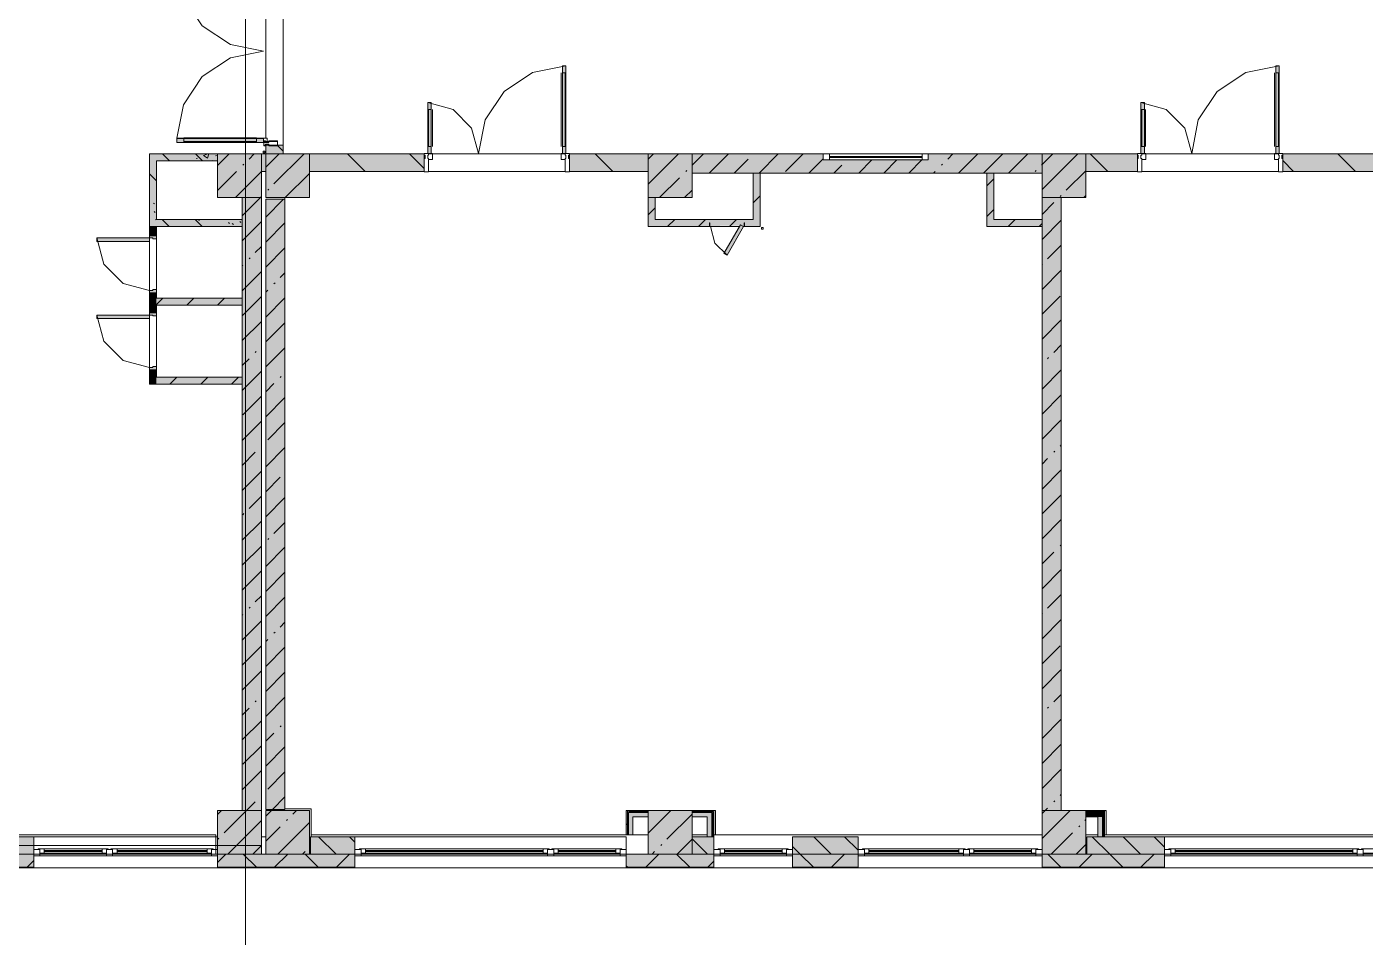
# Model space of a CAD drawing. Header units: millimetres. Extents: x -3817 to 677485, y -22715 to 103890.
# Drawn here: x 17263.1 to 17383.5, y -19612.1 to -19530.2 of the extents above; entities that cross this region are included whole.
import ezdxf

# ---------------------------------------------------------------- set-up
doc = ezdxf.new("R2010")
doc.units = ezdxf.units.MM
doc.layers.add('PDF _Геометрия', color=7, linetype='Continuous', true_color=0x1d1d1d)
doc.layers.add('PDF _Сплошная заливка', color=7, linetype='Continuous', true_color=0xffffff)

msp = doc.modelspace()

# ---------------------------------------------------------------- hatches: boundary and pattern name
at = {"layer": 'PDF _Сплошная заливка', "true_color": 0xe2e2e2, "transparency": 33554559}
for points in [[(17311.32, -19541.63), (17311.64, -19541.63), (17311.64, -19533.76), (17311.32, -19533.76), (17311.32, -19540.34)], [(17278.89, -19540.65), (17284.44, -19540.65), (17284.44, -19540.29), (17276.63, -19540.29), (17276.63, -19540.65)]]:
    msp.add_hatch(color=254, dxfattribs=at).paths.add_polyline_path(points)
at = {"layer": 'PDF _Сплошная заливка', "transparency": 33554559}
for points in [[(17278.89, -19542.3), (17280.3, -19542.3), (17280.3, -19541.67), (17274.79, -19541.67), (17274.79, -19542.3)], [(17280.3, -19545.61), (17284.24, -19545.61), (17284.24, -19541.67), (17280.3, -19541.67), (17280.3, -19544.75)], [(17284.63, -19545.61), (17288.57, -19545.61), (17288.57, -19541.67), (17284.63, -19541.67), (17284.63, -19544.75)], [(17354.47, -19543.4), (17354.47, -19541.67), (17344.24, -19541.67), (17344.24, -19542.22), (17334.79, -19542.22), (17334.79, -19541.67), (17322.98, -19541.67), (17322.98, -19543.4), (17351.92, -19543.4)], [(17282.51, -19600.72), (17284.24, -19600.72), (17284.24, -19545.61), (17282.51, -19545.61), (17282.51, -19584.37)], [(17356.13, -19600.72), (17356.2, -19600.72), (17356.2, -19545.61), (17354.47, -19545.61), (17354.47, -19600.72)], [(17282.51, -19548.21), (17282.51, -19547.58), (17274.16, -19547.58), (17274.16, -19548.21), (17278.89, -19548.21)], [(17328.49, -19548.21), (17328.49, -19547.58), (17319.04, -19547.58), (17319.04, -19548.21), (17327.3, -19548.13), (17327.35, -19548.05), (17327.7, -19548.21)], [(17354.47, -19548.21), (17354.47, -19547.58), (17350.14, -19547.58), (17350.14, -19548.21), (17351.92, -19548.21)], [(17282.51, -19555.29), (17282.51, -19554.66), (17274.79, -19554.66), (17274.79, -19555.29), (17278.89, -19555.29)], [(17282.51, -19562.38), (17282.51, -19561.75), (17274.79, -19561.75), (17274.79, -19562.38), (17278.89, -19562.38)], [(17284.63, -19604.66), (17288.57, -19604.66), (17288.57, -19600.72), (17284.63, -19600.72), (17284.63, -19601.98)], [(17317.17, -19602.93), (17317.27, -19602.93), (17317.27, -19600.92), (17317.17, -19600.72), (17317.17, -19601.98)], [(17319.04, -19604.65), (17322.98, -19604.65), (17322.98, -19600.72), (17319.04, -19600.72), (17319.04, -19601.98)], [(17324.85, -19603.09), (17324.94, -19603.09), (17324.94, -19600.82), (17324.85, -19600.92), (17324.85, -19601.98)], [(17360, -19603.09), (17360.09, -19603.09), (17360.09, -19600.82), (17360, -19600.92), (17360, -19601.98)], [(17365.49, -19604.66), (17365.49, -19603.09), (17358.49, -19603.09), (17358.49, -19604.66), (17359.22, -19604.66)]]:
    msp.add_hatch(color=256, dxfattribs=at).paths.add_polyline_path(points)
h = msp.add_hatch(color=256, dxfattribs=at)
h.paths.add_polyline_path([(17319.04, -19543.25), (17319.04, -19541.67), (17311.95, -19541.67), (17311.95, -19543.25), (17315.4, -19543.25)], flags=0)
h.paths.add_polyline_path([(17288.57, -19543.25), (17298.88, -19543.25), (17298.88, -19541.67), (17288.57, -19541.67), (17288.57, -19541.96)], flags=0)
h.paths.add_polyline_path([(17284.63, -19543.25), (17284.63, -19541.67), (17284.24, -19541.73), (17284.24, -19543.25)], flags=0)
h = msp.add_hatch(color=256, dxfattribs=at)
h.paths.add_polyline_path([(17359.22, -19543.25), (17363.05, -19543.25), (17363.05, -19541.67), (17358.41, -19541.67), (17358.41, -19543.25)], flags=0)
h.paths.add_polyline_path([(17381.13, -19543.25), (17389.75, -19543.25), (17389.75, -19541.67), (17376.12, -19541.67), (17376.12, -19543.25)], flags=0)
at = {"layer": 'PDF _Сплошная заливка', "true_color": 0xe2e2e2, "transparency": 33554559}
h = msp.add_hatch(color=254, dxfattribs=at)
h.paths.add_polyline_path([(17274.79, -19554.16), (17274.79, -19553.88), (17274.16, -19553.96), (17274.16, -19554.16)], flags=0)
h.paths.add_polyline_path([(17274.79, -19549.32), (17274.79, -19549.04), (17274.16, -19549.04), (17274.16, -19549.24), (17274.47, -19549.24)], flags=0)
h = msp.add_hatch(color=254, dxfattribs=at)
h.paths.add_polyline_path([(17274.16, -19561.09), (17274.79, -19561.09), (17274.79, -19560.81), (17274.16, -19560.89)], flags=0)
h.paths.add_polyline_path([(17274.79, -19556.24), (17274.79, -19555.97), (17274.16, -19555.97), (17274.16, -19556.17), (17274.47, -19556.17)], flags=0)
at = {"layer": 'PDF _Сплошная заливка', "transparency": 33554559}
h = msp.add_hatch(color=256, dxfattribs=at)
h.paths.add_polyline_path([(17317.66, -19600.82), (17319.04, -19600.74), (17319.04, -19600.72), (17317.27, -19600.72), (17317.27, -19600.82)], flags=0)
h.paths.add_polyline_path([(17322.98, -19600.82), (17324.85, -19600.82), (17324.94, -19600.72), (17322.98, -19600.8)], flags=0)
at = {"layer": 'PDF _Сплошная заливка', "true_color": 0xe7e7e7, "transparency": 33554559}
for points in [[(17317.27, -19602.93), (17317.66, -19602.93), (17317.66, -19600.92), (17317.27, -19600.92), (17317.27, -19601.98)], [(17359.5, -19601.31), (17359.9, -19601.31), (17359.9, -19600.92), (17358.41, -19600.92), (17358.41, -19601.31)]]:
    msp.add_hatch(color=254, dxfattribs=at).paths.add_polyline_path(points)
h = msp.add_hatch(color=254, dxfattribs=at)
h.paths.add_polyline_path([(17324.75, -19601.31), (17324.75, -19600.92), (17322.98, -19600.92), (17322.98, -19601.31), (17324.35, -19601.31)], flags=0)
h.paths.add_polyline_path([(17317.66, -19601.31), (17319.04, -19601.31), (17319.04, -19600.92), (17317.66, -19600.92)], flags=0)
at = {"layer": 'PDF _Сплошная заливка', "transparency": 33554559}
h = msp.add_hatch(color=256, dxfattribs=at)
h.paths.add_polyline_path([(17324.94, -19604.66), (17324.94, -19603.09), (17322.98, -19603.09), (17322.98, -19604.66)], flags=0)
h.paths.add_polyline_path([(17337.94, -19604.66), (17337.94, -19603.09), (17332.03, -19603.09), (17332.03, -19604.66), (17337.31, -19604.66)], flags=0)
h = msp.add_hatch(color=256, dxfattribs=at)
h.paths.add_polyline_path([(17577.22, -19605.84), (17577.22, -19604.66), (17544.62, -19604.66), (17544.62, -19605.84), (17571.02, -19605.84)], flags=0)
h.paths.add_polyline_path([(17527.2, -19605.84), (17537.54, -19605.84), (17537.54, -19604.66), (17509.19, -19604.66), (17509.19, -19605.84), (17512.6, -19605.84)], flags=0)
h.paths.add_polyline_path([(17494.23, -19605.84), (17502.1, -19605.84), (17502.1, -19604.66), (17494.23, -19604.66)], flags=0)
h.paths.add_polyline_path([(17468.78, -19605.84), (17469.82, -19605.84), (17469.82, -19604.66), (17460.77, -19604.66), (17460.77, -19605.84)], flags=0)
h.paths.add_polyline_path([(17444.23, -19605.84), (17444.23, -19604.66), (17438.33, -19604.66), (17438.33, -19605.84), (17439.56, -19605.84)], flags=0)
h.paths.add_polyline_path([(17430.22, -19605.84), (17431.24, -19605.84), (17431.24, -19604.66), (17424.39, -19604.66), (17424.39, -19605.84), (17428.61, -19605.84)], flags=0)
h.paths.add_polyline_path([(17354.47, -19605.84), (17365.49, -19605.84), (17365.49, -19604.66), (17354.47, -19604.66)], flags=0)
h.paths.add_polyline_path([(17400.93, -19605.84), (17400.93, -19604.66), (17389.9, -19604.66), (17389.9, -19605.84), (17395.74, -19605.84)], flags=0)
h.paths.add_polyline_path([(17280.3, -19605.84), (17292.66, -19605.84), (17292.66, -19604.66), (17280.3, -19604.66)], flags=0)
h.paths.add_polyline_path([(17263.77, -19605.84), (17263.77, -19604.66), (17254.95, -19604.66), (17254.95, -19605.84)], flags=0)
h.paths.add_polyline_path([(17317.07, -19605.84), (17324.94, -19605.84), (17324.94, -19604.66), (17317.07, -19604.66)], flags=0)
h.paths.add_polyline_path([(17337.31, -19605.84), (17337.94, -19605.84), (17337.94, -19604.66), (17332.03, -19604.66), (17332.03, -19605.84)], flags=0)
h.paths.add_polyline_path([(17242.37, -19605.84), (17247.86, -19605.84), (17247.86, -19604.66), (17241.09, -19604.66), (17241.09, -19605.84)], flags=0)
h.paths.add_polyline_path([(17189.12, -19605.84), (17189.12, -19604.66), (17176.52, -19604.66), (17176.52, -19605.84), (17188.1, -19605.84)], flags=0)
h.paths.add_polyline_path([(17210.22, -19605.84), (17224.55, -19605.84), (17224.55, -19604.66), (17210.22, -19604.66)], flags=0)
h.paths.add_polyline_path([(17158.42, -19605.84), (17159.99, -19605.84), (17159.99, -19604.66), (17151.33, -19604.66), (17151.33, -19605.84), (17154.73, -19605.84)], flags=0)
h.paths.add_polyline_path([(17125.52, -19605.84), (17129.28, -19605.84), (17129.28, -19604.66), (17124.16, -19604.66), (17124.16, -19605.84)], flags=0)
h.paths.add_polyline_path([(17070.62, -19605.84), (17083.61, -19605.84), (17083.61, -19604.66), (17070.62, -19604.66)], flags=0)
h.paths.add_polyline_path([(17110.91, -19605.84), (17117.08, -19605.84), (17117.08, -19604.66), (17108.02, -19604.66), (17108.02, -19605.84)], flags=0)
h.paths.add_polyline_path([(17008.66, -19605.84), (17010.55, -19605.84), (17010.55, -19604.66), (16979.13, -19604.66), (16979.13, -19605.84), (17001.36, -19605.84)], flags=0)
h.paths.add_polyline_path([(17017.63, -19605.84), (17023.54, -19605.84), (17023.54, -19604.66), (17017.63, -19604.66)], flags=0)
h.paths.add_polyline_path([(17040.07, -19605.84), (17046.21, -19605.84), (17046.21, -19604.66), (17040.07, -19604.66)], flags=0)

# ---------------------------------------------------------------- linework, layer by layer
at = {"layer": 'PDF _Геометрия', "color": 253, "lineweight": 9, "true_color": 0xaaaaaa}
for points in [[(17282.82, -19623.26), (17282.82, -19524.84), (17282.82, -19515.08), (17282.82, -19416.65)], [(17276.63, -19524.62), (17277.22, -19527.61), (17278.92, -19530.15), (17281.45, -19531.84), (17284.44, -19532.44)], [(17276.63, -19540.25), (17277.22, -19537.26), (17278.92, -19534.73), (17281.45, -19533.03), (17284.44, -19532.44)], [(17299.28, -19542.18), (17299.63, -19542.18), (17299.63, -19541.63), (17299.2, -19541.63), (17299.2, -19537.06), (17301.48, -19537.68), (17303.15, -19539.35), (17303.76, -19541.63), (17304.36, -19538.62), (17306.07, -19536.06), (17308.63, -19534.36), (17311.64, -19533.76), (17311.64, -19541.63), (17311.21, -19541.63), (17311.21, -19542.18), (17311.56, -19542.18)], [(17311.21, -19534.39), (17311.21, -19541)], [(17311.64, -19534.39), (17311.32, -19534.39)], [(17311.56, -19534.39), (17311.56, -19541)], [(17363.45, -19542.18), (17363.8, -19542.18), (17363.8, -19541.63), (17363.37, -19541.63), (17363.37, -19537.06), (17365.65, -19537.68), (17367.32, -19539.35), (17367.94, -19541.63), (17368.53, -19538.62), (17370.24, -19536.06), (17372.8, -19534.36), (17375.81, -19533.76), (17375.81, -19541.63), (17375.38, -19541.63), (17375.38, -19542.18), (17375.73, -19542.18)], [(17375.38, -19534.39), (17375.38, -19541)], [(17375.81, -19534.39), (17375.49, -19534.39)], [(17375.73, -19534.39), (17375.73, -19541)], [(17299.2, -19537.69), (17299.51, -19537.69)], [(17299.28, -19537.69), (17299.28, -19541)], [(17299.62, -19537.69), (17299.62, -19541)], [(17363.37, -19537.69), (17363.68, -19537.69)], [(17363.45, -19537.69), (17363.45, -19541)], [(17363.79, -19537.69), (17363.79, -19541)], [(17274.16, -19549.15), (17274.16, -19541.67), (17284.63, -19541.67), (17284.63, -19540.88), (17284.63, -19541.67)], [(17276.63, -19540.25), (17284.44, -19540.25)], [(17277.26, -19540.22), (17283.81, -19540.22)], [(17277.26, -19540.65), (17277.26, -19540.29)], [(17277.26, -19540.57), (17283.81, -19540.57)], [(17283.81, -19540.65), (17283.81, -19540.29)], [(17284.76, -19540.57), (17284.76, -19540.25), (17284.76, -19540.65), (17284.44, -19540.65)], [(17284.44, -19540.25), (17284.76, -19540.25)], [(17284.44, -19540.65), (17284.44, -19540.25), (17284.44, -19540.65)], [(17284.76, -19540.25), (17284.44, -19540.25)], [(17286.21, -19541.67), (17298.89, -19541.67)], [(17298.88, -19541.67), (17298.88, -19542.1)], [(17299.2, -19541), (17299.51, -19541)], [(17299.2, -19541.79), (17299.2, -19542.1)], [(17311.64, -19541), (17311.32, -19541)], [(17311.64, -19541.79), (17311.64, -19542.1)], [(17311.94, -19541.67), (17363.06, -19541.67)], [(17311.95, -19542.1), (17311.95, -19541.67)], [(17363.05, -19541.67), (17363.05, -19542.1)], [(17363.37, -19541), (17363.68, -19541)], [(17363.37, -19541.79), (17363.37, -19542.1)], [(17375.81, -19541), (17375.49, -19541)], [(17375.81, -19541.79), (17375.81, -19542.1)], [(17376.11, -19541.67), (17437.23, -19541.67)], [(17376.12, -19542.1), (17376.12, -19541.67)], [(17298.88, -19543.25), (17288.57, -19543.25), (17288.57, -19545.61), (17286.36, -19545.61), (17286.36, -19600.57), (17288.73, -19600.57), (17288.73, -19603.09), (17288.73, -19600.57), (17286.36, -19600.57)], [(17319.04, -19545.61), (17319.04, -19543.25), (17311.95, -19543.25)], [(17363.05, -19543.25), (17358.41, -19543.25), (17358.41, -19545.61), (17356.2, -19545.61), (17356.2, -19600.72), (17360.25, -19600.72), (17360.25, -19602.93), (17360.25, -19600.72), (17360.09, -19600.72)], [(17402.06, -19548.21), (17389.9, -19548.21), (17389.9, -19543.25), (17376.12, -19543.25)], [(17354.47, -19602.93), (17354.47, -19548.21), (17349.51, -19548.21), (17349.51, -19543.4), (17329.12, -19543.4), (17329.12, -19548.21), (17327.62, -19548.21)], [(17274.16, -19549.24), (17274.16, -19553.96), (17274.16, -19549.55), (17274.16, -19553.96), (17271.8, -19553.33), (17270.07, -19551.6), (17269.44, -19549.24)], [(17274.79, -19549.16), (17274.79, -19554.04), (17274.79, -19549.16)], [(17327.26, -19548.21), (17319.04, -19548.21)], [(17324.63, -19548.21), (17325.03, -19549.7), (17326.13, -19550.8)], [(17274.16, -19556.17), (17274.16, -19560.89), (17274.16, -19556.48), (17274.16, -19560.89), (17271.8, -19560.26), (17270.07, -19558.53), (17269.44, -19556.17)], [(17274.79, -19556.09), (17274.79, -19560.97), (17274.79, -19556.09)], [(17282.51, -19600.72), (17282.51, -19562.38), (17274.16, -19562.38)], [(17280.3, -19603.09), (17280.14, -19603.09), (17280.3, -19603.09), (17280.3, -19600.72)], [(17317.07, -19602.93), (17317.07, -19600.72), (17325.1, -19600.72), (17325.1, -19602.93), (17325.1, -19600.72), (17322.98, -19600.72)], [(17319.04, -19600.72), (17317.17, -19600.72)], [(16963.64, -19603.87), (17062.06, -19603.87), (17185.82, -19603.87), (17284.24, -19603.87)]]:
    msp.add_lwpolyline(points, dxfattribs=at)
at = {"layer": 'PDF _Геометрия', "color": 7, "lineweight": 9}
for points in [[(17285.7, -19524.11), (17286.21, -19524.11), (17286.21, -19523.32), (17284.63, -19523.32), (17284.63, -19524.11), (17286.21, -19524.11), (17286.21, -19540.88)], [(17284.63, -19540.25), (17284.63, -19524.62)], [(17288.57, -19543.25), (17298.88, -19543.25), (17298.88, -19541.67), (17286.21, -19541.67), (17286.21, -19540.88), (17284.63, -19540.88), (17284.63, -19541.67), (17280.46, -19541.67), (17274.79, -19541.67), (17274.16, -19541.67), (17274.16, -19547.58), (17274.16, -19548.21)], [(17286.21, -19541.44), (17285.65, -19540.88)], [(17286.19, -19540.88), (17285.7, -19540.88)], [(17280.3, -19542.72), (17281.35, -19541.67)], [(17283.13, -19542.14), (17283.59, -19541.67)], [(17284.63, -19542.88), (17285.84, -19541.67)], [(17285.37, -19544.38), (17288.08, -19541.67)], [(17293.58, -19543.25), (17292, -19541.67)], [(17298.88, -19542.98), (17297.57, -19541.67)], [(17298.88, -19542.1), (17298.88, -19541.67)], [(17299.27, -19541.67), (17311.57, -19541.67)], [(17311.95, -19541.67), (17311.95, -19542.1)], [(17315.85, -19543.25), (17314.27, -19541.67)], [(17319.04, -19544.39), (17321.76, -19541.67)], [(17319.04, -19542.14), (17319.51, -19541.67)], [(17322.98, -19542.7), (17322.98, -19542.7), (17324, -19541.67)], [(17350.14, -19543.4), (17354.47, -19543.4), (17354.47, -19541.67), (17322.98, -19541.67), (17322.98, -19543.4), (17328.49, -19543.4)], [(17324.52, -19543.4), (17326.25, -19541.67)], [(17326.76, -19543.4), (17328.03, -19542.14)], [(17329.01, -19543.4), (17330.74, -19541.67)], [(17331.4, -19543.26), (17332.98, -19541.67)], [(17333.5, -19543.4), (17334.79, -19542.11)], [(17344.24, -19541.67), (17334.79, -19541.67)], [(17343.68, -19541.91), (17335.34, -19541.91)], [(17343.68, -19541.99), (17335.34, -19541.99)], [(17345.99, -19542.14), (17346.45, -19541.67)], [(17346.97, -19543.4), (17348.7, -19541.67)], [(17349.21, -19543.4), (17350.94, -19541.67)], [(17351.46, -19543.4), (17353.19, -19541.67)], [(17354.41, -19542.7), (17354.47, -19542.63), (17355.43, -19541.67)], [(17354.47, -19544.88), (17357.68, -19541.67)], [(17360.39, -19543.25), (17358.81, -19541.67)], [(17363.05, -19542.1), (17363.05, -19541.67)], [(17363.44, -19541.67), (17375.74, -19541.67)], [(17376.12, -19541.67), (17376.12, -19542.1)], [(17382.66, -19543.25), (17381.08, -19541.67)], [(17274.79, -19548.21), (17274.16, -19548.21), (17274.16, -19548.84), (17274.79, -19548.84), (17274.79, -19548.21), (17282.51, -19548.21), (17282.51, -19554.66), (17274.79, -19554.66), (17274.79, -19554.36), (17274.16, -19554.36), (17274.16, -19555.77), (17274.79, -19555.77), (17274.79, -19555.29), (17282.51, -19555.29), (17282.51, -19561.75), (17274.79, -19561.75), (17274.79, -19561.28), (17274.16, -19561.28), (17274.16, -19562.38), (17274.79, -19562.38), (17282.51, -19562.38), (17282.51, -19600.72), (17284.24, -19600.72), (17284.24, -19545.61), (17282.51, -19545.61), (17282.51, -19547.58), (17274.79, -19547.58), (17274.79, -19542.3), (17280.3, -19542.3)], [(17280.3, -19544.96), (17282.01, -19543.26)], [(17281.9, -19545.61), (17284.24, -19543.27)], [(17282.57, -19542.7), (17282.66, -19542.6)], [(17284.24, -19543.25), (17284.63, -19543.25)], [(17311.56, -19543.25), (17299.27, -19543.25)], [(17322.42, -19543.26), (17322.51, -19543.17)], [(17334.79, -19542.22), (17344.24, -19542.22)], [(17335.74, -19543.4), (17336.45, -19542.7)], [(17337.99, -19543.4), (17339.17, -19542.22)], [(17340.23, -19543.4), (17341.41, -19542.22)], [(17342.48, -19543.4), (17343.66, -19542.22)], [(17344.72, -19543.4), (17344.86, -19543.26)], [(17345.43, -19542.7), (17345.52, -19542.6)], [(17353.84, -19543.26), (17353.94, -19543.17)], [(17356.65, -19544.94), (17358.41, -19543.19)], [(17375.73, -19543.25), (17363.44, -19543.25)], [(17377.09, -19543.25), (17376.12, -19542.28)], [(17286.39, -19545.61), (17288.57, -19543.43)], [(17356.2, -19600.72), (17356.2, -19545.61), (17354.47, -19545.61), (17354.47, -19547.58), (17350.14, -19547.58), (17350.14, -19543.4), (17349.51, -19543.4), (17329.12, -19543.4), (17328.49, -19543.4), (17328.49, -19547.58), (17327.7, -19547.58), (17324.55, -19547.58), (17319.67, -19547.58), (17319.67, -19545.61), (17319.04, -19545.61), (17319.04, -19547.58), (17319.04, -19548.21), (17324.55, -19548.21), (17327.26, -19548.21)], [(17320.07, -19545.61), (17321.85, -19543.82)], [(17327.7, -19548.21), (17328.49, -19548.21), (17329.12, -19548.21), (17329.12, -19543.4)], [(17349.51, -19543.4), (17349.51, -19548.21), (17350.14, -19548.21), (17354.47, -19548.21), (17354.47, -19603.09), (17354.47, -19604.66), (17355.26, -19604.66)], [(17349.51, -19544.54), (17350.14, -19543.91)], [(17282.51, -19547.25), (17284.15, -19545.61), (17284.24, -19545.52)], [(17284.63, -19547.37), (17286.23, -19545.76)], [(17284.81, -19544.94), (17284.9, -19544.85)], [(17322.31, -19545.61), (17322.98, -19544.94)], [(17328.49, -19546.08), (17329.12, -19545.45)], [(17356.09, -19545.5), (17356.18, -19545.41)], [(17358.23, -19545.61), (17358.41, -19545.43)], [(17319.04, -19547.17), (17319.67, -19546.54)], [(17349.51, -19547.32), (17350.14, -19546.69)], [(17354.47, -19547.12), (17355.53, -19546.06)], [(17282.51, -19548.21), (17282.51, -19547.58)], [(17282.51, -19549.49), (17284.24, -19547.76)], [(17284.63, -19549.61), (17286.36, -19547.88)], [(17320.79, -19548.21), (17321.42, -19547.58)], [(17323.57, -19548.21), (17324.2, -19547.58)], [(17326.36, -19548.21), (17326.99, -19547.58)], [(17351.41, -19548.21), (17352.04, -19547.58)], [(17354.2, -19548.21), (17354.47, -19547.93)], [(17354.47, -19548.21), (17354.47, -19547.58)], [(17354.47, -19549.37), (17356.2, -19547.63)], [(17274.16, -19549.15), (17274.16, -19548.84)], [(17274.79, -19548.84), (17274.79, -19554.36)], [(17274.16, -19553.96), (17274.16, -19549.55)], [(17283.69, -19550.55), (17284.24, -19550.01)], [(17284.63, -19551.86), (17286.36, -19550.13)], [(17354.97, -19551.12), (17356.2, -19549.88)], [(17282.51, -19551.74), (17282.57, -19551.68)], [(17283.13, -19551.12), (17283.22, -19551.02)], [(17354.47, -19551.61), (17354.5, -19551.58)], [(17282.51, -19553.98), (17284.24, -19552.25)], [(17285.93, -19552.8), (17286.36, -19552.37)], [(17354.47, -19553.86), (17356.2, -19552.12)], [(17284.63, -19554.1), (17284.81, -19553.92)], [(17285.37, -19553.36), (17285.47, -19553.27)], [(17274.25, -19555.77), (17274.79, -19555.23), (17275.36, -19554.66)], [(17277.52, -19555.29), (17278.15, -19554.66)], [(17280.3, -19555.29), (17280.93, -19554.66)], [(17282.51, -19556.23), (17284.24, -19554.5)], [(17282.51, -19555.29), (17282.51, -19554.66)], [(17284.63, -19556.35), (17286.36, -19554.62)], [(17354.47, -19556.1), (17356.09, -19554.48)], [(17274.16, -19560.89), (17274.16, -19556.48)], [(17274.79, -19555.77), (17274.79, -19561.28)], [(17282.51, -19558.47), (17284.24, -19556.74)], [(17284.63, -19558.59), (17286.36, -19556.86)], [(17354.47, -19558.35), (17356.2, -19556.61)], [(17355.53, -19559.53), (17356.2, -19558.86)], [(17282.51, -19560.72), (17283.13, -19560.1)], [(17283.69, -19559.53), (17283.78, -19559.44)], [(17284.63, -19560.84), (17286.36, -19559.11)], [(17354.97, -19560.1), (17355.06, -19560)], [(17274.16, -19561.43), (17274.31, -19561.28)], [(17282.51, -19562.96), (17284.24, -19561.23)], [(17354.47, -19562.84), (17356.2, -19561.1)], [(17276, -19562.38), (17276.63, -19561.75)], [(17278.78, -19562.38), (17279.41, -19561.75)], [(17281.56, -19562.38), (17282.19, -19561.75)], [(17282.51, -19562.38), (17282.51, -19561.75)], [(17284.63, -19563.08), (17285.37, -19562.34)], [(17285.93, -19561.78), (17286.03, -19561.69)], [(17282.57, -19565.15), (17284.24, -19563.48)], [(17284.63, -19565.33), (17286.36, -19563.6)], [(17354.47, -19565.08), (17356.2, -19563.35)], [(17282.51, -19567.45), (17284.24, -19565.72)], [(17284.81, -19567.39), (17286.36, -19565.84)], [(17354.47, -19567.33), (17356.2, -19565.59)], [(17282.51, -19569.7), (17283.69, -19568.51)], [(17284.63, -19569.82), (17286.36, -19568.09)], [(17355.53, -19568.51), (17355.62, -19568.42)], [(17356.09, -19567.95), (17356.2, -19567.84)], [(17354.47, -19569.57), (17354.97, -19569.08)], [(17282.51, -19571.94), (17284.24, -19570.21)], [(17284.63, -19572.06), (17285.93, -19570.76)], [(17354.47, -19571.82), (17356.2, -19570.08)], [(17283.13, -19573.57), (17284.24, -19572.46)], [(17284.63, -19574.31), (17286.36, -19572.58)], [(17354.47, -19574.06), (17356.2, -19572.33)], [(17282.57, -19574.13), (17282.66, -19574.03)], [(17354.47, -19576.31), (17356.2, -19574.57)], [(17282.51, -19576.43), (17284.24, -19574.7)], [(17285.37, -19575.81), (17286.36, -19574.82)], [(17282.51, -19578.68), (17284.24, -19576.95)], [(17284.63, -19578.8), (17286.36, -19577.06)], [(17284.81, -19576.37), (17284.9, -19576.28)], [(17356.09, -19576.93), (17356.18, -19576.84)], [(17354.47, -19578.55), (17355.53, -19577.49)], [(17282.51, -19580.92), (17284.24, -19579.19)], [(17284.63, -19581.04), (17286.36, -19579.31)], [(17354.47, -19580.8), (17356.2, -19579.06)], [(17283.69, -19581.98), (17284.24, -19581.44)], [(17284.63, -19583.29), (17286.36, -19581.55)], [(17354.97, -19582.55), (17356.2, -19581.31)], [(17283.13, -19582.55), (17283.22, -19582.45)], [(17354.47, -19583.04), (17354.5, -19583.01)], [(17282.51, -19583.17), (17282.57, -19583.11)], [(17282.51, -19585.41), (17284.24, -19583.68)], [(17285.93, -19584.23), (17286.36, -19583.8)], [(17354.47, -19585.29), (17356.2, -19583.55)], [(17284.63, -19585.53), (17284.81, -19585.35)], [(17285.37, -19584.79), (17285.47, -19584.7)], [(17282.51, -19587.66), (17284.24, -19585.93)], [(17284.63, -19587.78), (17286.36, -19586.04)], [(17354.47, -19587.53), (17356.09, -19585.91)], [(17282.51, -19589.9), (17284.24, -19588.17)], [(17284.63, -19590.02), (17286.36, -19588.29)], [(17354.47, -19589.78), (17356.2, -19588.04)], [(17355.53, -19590.96), (17356.2, -19590.29)], [(17282.51, -19592.15), (17283.13, -19591.53)], [(17283.69, -19590.96), (17283.78, -19590.87)], [(17284.63, -19592.27), (17286.36, -19590.53)], [(17354.97, -19591.53), (17355.06, -19591.43)], [(17282.51, -19594.39), (17284.24, -19592.66)], [(17354.47, -19594.27), (17356.2, -19592.53)], [(17284.63, -19594.51), (17285.37, -19593.77)], [(17285.93, -19593.21), (17286.03, -19593.12)], [(17282.57, -19596.58), (17284.24, -19594.91)], [(17284.63, -19596.76), (17286.36, -19595.02)], [(17354.47, -19596.51), (17356.2, -19594.78)], [(17282.51, -19598.88), (17284.24, -19597.15)], [(17284.81, -19598.82), (17286.36, -19597.27)], [(17354.47, -19598.76), (17356.2, -19597.02)], [(17280.88, -19602.75), (17282.91, -19600.72), (17283.69, -19599.94)], [(17285.23, -19600.64), (17286.36, -19599.51)], [(17355.53, -19599.94), (17355.62, -19599.85)], [(17356.09, -19599.38), (17356.2, -19599.27)], [(17280.3, -19601.09), (17280.66, -19600.72)], [(17284.63, -19601.25), (17285.15, -19600.72)], [(17287.06, -19601.07), (17287.4, -19600.72)], [(17319.04, -19600.72), (17317.66, -19600.72), (17317.66, -19600.72), (17317.27, -19600.72), (17317.07, -19600.72), (17317.07, -19602.93), (17317.66, -19602.93)], [(17317.17, -19600.72), (17317.17, -19602.93)], [(17317.27, -19600.82), (17317.66, -19600.82), (17319.04, -19600.82)], [(17319.04, -19600.92), (17317.66, -19600.92), (17317.27, -19600.92), (17317.27, -19602.93)], [(17318.18, -19600.92), (17318.28, -19600.82), (17318.38, -19600.72)], [(17319.04, -19602.76), (17321.08, -19600.72)], [(17320.73, -19603.31), (17322.98, -19601.07)], [(17322.98, -19601.31), (17324.35, -19601.31), (17324.35, -19603.09), (17324.94, -19603.09), (17324.94, -19601.31), (17324.94, -19600.82), (17324.94, -19600.72), (17322.98, -19600.72)], [(17324.85, -19603.09), (17324.85, -19601.31), (17324.85, -19600.92), (17324.85, -19600.82), (17322.98, -19600.82)], [(17324.75, -19603.09), (17324.75, -19601.31), (17324.75, -19600.92), (17322.98, -19600.92)], [(17354.47, -19601), (17354.75, -19600.72), (17354.97, -19600.51)], [(17354.47, -19603.25), (17356.99, -19600.72)], [(17358.41, -19600.82), (17360, -19600.82), (17360, -19600.92), (17360, -19601.31), (17360, -19603.09)], [(17358.41, -19600.92), (17359.9, -19600.92), (17359.9, -19601.31), (17359.9, -19603.09)], [(17359.9, -19600.96), (17359.97, -19600.89)], [(17359.92, -19600.94), (17360.02, -19600.84), (17360.12, -19600.75)], [(17360.02, -19600.84), (17360.07, -19600.79)], [(17281.22, -19604.66), (17284.24, -19601.64)], [(17284.63, -19603.49), (17285.93, -19602.19)], [(17285.71, -19604.66), (17288.57, -19601.8)], [(17286.5, -19601.63), (17286.59, -19601.53)], [(17288.73, -19602.93), (17319.04, -19602.93), (17317.66, -19602.93), (17317.66, -19601.31), (17319.04, -19601.31)], [(17317.07, -19602.03), (17317.17, -19601.94), (17317.27, -19601.84)], [(17357.77, -19602.19), (17357.87, -19602.1)], [(17358.33, -19601.63), (17358.41, -19601.55)], [(17247.86, -19602.93), (17280.14, -19602.93), (17280.14, -19604.66)], [(17280.14, -19603.09), (17263.77, -19603.09), (17263.77, -19604.66), (17280.14, -19604.66), (17280.14, -19604.25), (17280.14, -19603.09), (17280.14, -19604.25)], [(17280.32, -19603.31), (17280.42, -19603.22)], [(17288.73, -19602.93), (17288.73, -19603.09), (17288.73, -19602.93)], [(17290.97, -19604.66), (17289.39, -19603.09)], [(17292.66, -19603.57), (17292.17, -19603.09)], [(17317.07, -19604.66), (17317.07, -19603.09), (17316.91, -19603.09), (17292.66, -19603.09), (17292.66, -19604.66), (17322.98, -19604.66)], [(17321.64, -19604.65), (17322.98, -19603.31)], [(17324.37, -19604.66), (17322.98, -19603.27)], [(17324.75, -19602.71), (17324.85, -19602.61), (17324.94, -19602.51)], [(17325.1, -19602.93), (17324.94, -19602.93), (17354.47, -19602.93)], [(17335.51, -19604.66), (17333.93, -19603.09)], [(17337.94, -19604.31), (17336.71, -19603.09)], [(17355.3, -19604.66), (17357.21, -19602.75)], [(17361.74, -19605.84), (17360.56, -19604.66), (17358.99, -19603.09)], [(17360.25, -19602.93), (17360.09, -19602.93), (17389.9, -19602.93)], [(17363.34, -19604.66), (17361.77, -19603.09)], [(17365.49, -19604.03), (17364.55, -19603.09)], [(17389.75, -19604.66), (17389.75, -19604.25), (17389.75, -19603.09), (17365.49, -19603.09), (17365.49, -19604.66), (17389.9, -19604.66)], [(17264.28, -19604.25), (17263.77, -19604.25)], [(17264.16, -19604.17), (17270.46, -19604.17)], [(17264.71, -19604.17), (17264.71, -19604.57)], [(17264.71, -19604.33), (17269.91, -19604.33)], [(17269.91, -19604.41), (17264.71, -19604.41)], [(17269.91, -19604.17), (17269.91, -19604.57)], [(17270.85, -19604.25), (17270.3, -19604.25)], [(17270.69, -19604.17), (17279.91, -19604.17)], [(17271.25, -19604.17), (17271.25, -19604.57)], [(17271.25, -19604.33), (17279.36, -19604.33)], [(17279.36, -19604.41), (17271.25, -19604.41)], [(17279.36, -19604.17), (17279.36, -19604.57)], [(17280.3, -19604.25), (17279.75, -19604.25)], [(17280.3, -19605.4), (17281.04, -19604.66)], [(17283.79, -19605.84), (17282.61, -19604.66)], [(17283.46, -19604.66), (17284.24, -19603.89)], [(17285.43, -19605.84), (17286.61, -19604.66)], [(17287.95, -19604.66), (17288.18, -19604.43)], [(17289.36, -19605.84), (17288.18, -19604.66)], [(17290.99, -19605.84), (17292.17, -19604.66)], [(17293.21, -19604.25), (17292.66, -19604.25)], [(17293.06, -19604.17), (17310.14, -19604.17)], [(17293.61, -19604.17), (17293.61, -19604.57)], [(17293.61, -19604.33), (17309.59, -19604.33)], [(17309.59, -19604.41), (17293.61, -19604.41)], [(17309.59, -19604.17), (17309.59, -19604.57)], [(17310.54, -19604.25), (17309.98, -19604.25)], [(17310.38, -19604.17), (17316.68, -19604.17)], [(17310.93, -19604.17), (17310.93, -19604.57)], [(17310.93, -19604.33), (17316.13, -19604.33)], [(17316.13, -19604.41), (17310.93, -19604.41)], [(17316.13, -19604.17), (17316.13, -19604.57)], [(17317.07, -19604.25), (17316.52, -19604.25)], [(17318.83, -19605.84), (17320.01, -19604.66)], [(17319.39, -19604.65), (17319.61, -19604.43)], [(17320.17, -19603.87), (17320.26, -19603.78)], [(17322.77, -19605.84), (17321.59, -19604.66)], [(17325.5, -19604.25), (17324.94, -19604.25)], [(17332.03, -19604.66), (17324.94, -19604.66)], [(17325.34, -19604.17), (17331.64, -19604.17)], [(17325.89, -19604.17), (17325.89, -19604.57)], [(17325.89, -19604.33), (17331.09, -19604.33)], [(17331.09, -19604.41), (17325.89, -19604.41)], [(17331.09, -19604.17), (17331.09, -19604.57)], [(17332.03, -19604.25), (17331.48, -19604.25)], [(17333.9, -19605.84), (17332.72, -19604.66), (17332.03, -19603.97)], [(17335.53, -19605.84), (17336.71, -19604.66)], [(17338.49, -19604.25), (17337.94, -19604.25)], [(17354.47, -19604.66), (17337.94, -19604.66)], [(17338.33, -19604.17), (17347.54, -19604.17)], [(17338.88, -19604.17), (17338.88, -19604.57)], [(17338.88, -19604.33), (17346.99, -19604.33)], [(17346.99, -19604.41), (17338.88, -19604.41)], [(17346.99, -19604.17), (17346.99, -19604.57)], [(17347.94, -19604.25), (17347.39, -19604.25)], [(17347.78, -19604.17), (17354.08, -19604.17)], [(17348.33, -19604.17), (17348.33, -19604.57)], [(17348.33, -19604.33), (17353.53, -19604.33)], [(17353.53, -19604.41), (17348.33, -19604.41)], [(17353.53, -19604.17), (17353.53, -19604.57)], [(17354.47, -19604.25), (17353.92, -19604.25)], [(17356.17, -19605.84), (17354.99, -19604.66)], [(17357.55, -19604.66), (17358.41, -19603.8)], [(17357.8, -19605.84), (17358.99, -19604.66)], [(17363.37, -19605.84), (17364.55, -19604.66)], [(17366.05, -19604.25), (17365.49, -19604.25)], [(17365.89, -19604.17), (17382.97, -19604.17)], [(17366.44, -19604.17), (17366.44, -19604.57)], [(17366.44, -19604.33), (17382.42, -19604.33)], [(17382.42, -19604.41), (17366.44, -19604.41)], [(17382.42, -19604.17), (17382.42, -19604.57)], [(17383.37, -19604.25), (17382.82, -19604.25)], [(17383.21, -19604.17), (17389.51, -19604.17)], [(17254.95, -19605.84), (17263.77, -19605.84)], [(17254.95, -19605.86), (17263.77, -19605.86)], [(17260.46, -19605.9), (17264.4, -19605.9), (17260.46, -19605.9)], [(17263.16, -19605.84), (17263.77, -19605.23)], [(17263.77, -19604.8), (17280.3, -19604.8)], [(17277.94, -19605.9), (17280.3, -19605.9), (17277.94, -19605.9)], [(17280.3, -19605.84), (17292.66, -19605.84)], [(17280.3, -19605.86), (17292.66, -19605.86)], [(17292.66, -19604.8), (17317.07, -19604.8)], [(17293.29, -19605.9), (17295.65, -19605.9), (17293.29, -19605.9)], [(17313.74, -19605.9), (17317.68, -19605.9), (17313.74, -19605.9)], [(17317.2, -19605.84), (17317.07, -19605.71)], [(17317.07, -19605.84), (17324.94, -19605.84)], [(17317.07, -19605.86), (17324.94, -19605.86)], [(17324.4, -19605.84), (17324.94, -19605.3)], [(17324.94, -19604.8), (17332.03, -19604.8)], [(17332.03, -19605.84), (17337.94, -19605.84)], [(17332.03, -19605.86), (17337.94, -19605.86)], [(17337.94, -19604.8), (17354.47, -19604.8)], [(17349.75, -19605.9), (17354.47, -19605.9), (17349.75, -19605.9)], [(17354.47, -19605.84), (17365.49, -19605.84)], [(17354.47, -19605.86), (17365.49, -19605.86)], [(17365.1, -19605.9), (17367.46, -19605.9), (17365.1, -19605.9)], [(17365.49, -19604.8), (17389.9, -19604.8)]]:
    msp.add_lwpolyline(points, dxfattribs=at)
at = {"layer": 'PDF _Геометрия', "color": 253, "lineweight": 9, "true_color": 0xaaaaaa}
for points in [[(17284.63, -19540.25), (17284.63, -19524.62)], [(17311.32, -19541.63), (17311.64, -19541.63), (17311.64, -19533.76), (17311.32, -19533.76), (17311.32, -19541.63), (17311.64, -19541.63), (17311.64, -19533.76), (17311.32, -19533.76)], [(17375.49, -19541.63), (17375.81, -19541.63), (17375.81, -19533.76), (17375.49, -19533.76), (17375.49, -19541.63), (17375.81, -19541.63), (17375.81, -19533.76), (17375.49, -19533.76)], [(17299.51, -19541.63), (17299.2, -19541.63), (17299.2, -19537.06), (17299.51, -19537.06), (17299.51, -19541.63), (17299.51, -19537.06), (17299.2, -19537.06), (17299.2, -19541.63)], [(17363.68, -19541.63), (17363.37, -19541.63), (17363.37, -19537.06), (17363.68, -19537.06), (17363.68, -19541.63), (17363.68, -19537.06), (17363.37, -19537.06), (17363.37, -19541.63)], [(17284.44, -19540.34), (17284.44, -19540.65), (17276.63, -19540.65), (17276.63, -19540.29), (17284.44, -19540.29), (17276.63, -19540.29), (17276.63, -19540.65), (17284.44, -19540.65)], [(17284.44, -19540.25), (17284.76, -19540.25), (17284.76, -19540.57), (17284.76, -19540.25), (17284.44, -19540.25), (17284.44, -19540.65)], [(17299.27, -19541.67), (17311.57, -19541.67)], [(17363.44, -19541.67), (17375.74, -19541.67)], [(17324.59, -19547.89), (17324.55, -19547.89), (17324.55, -19548.21), (17324.59, -19548.21)], [(17326.13, -19550.8), (17327.62, -19548.21), (17327.35, -19548.05), (17325.85, -19550.64)], [(17327.66, -19547.89), (17327.66, -19548.21), (17327.7, -19548.21), (17327.7, -19547.89)], [(17269.44, -19549.24), (17269.44, -19549.55), (17274.16, -19549.55), (17274.16, -19549.24)], [(17274.79, -19549.04), (17274.79, -19548.84), (17274.16, -19548.84), (17274.16, -19549.04)], [(17274.16, -19549.24), (17274.47, -19549.24), (17274.47, -19549.32), (17274.79, -19549.32), (17274.79, -19549.04), (17274.16, -19549.04)], [(17274.16, -19553.96), (17274.16, -19554.16), (17274.79, -19554.16), (17274.79, -19553.88), (17274.47, -19553.88), (17274.47, -19553.96)], [(17274.79, -19554.16), (17274.16, -19554.16), (17274.16, -19554.36), (17274.79, -19554.36)], [(17269.44, -19556.17), (17269.44, -19556.48), (17274.16, -19556.48), (17274.16, -19556.17)], [(17274.79, -19555.97), (17274.79, -19555.77), (17274.16, -19555.77), (17274.16, -19555.97)], [(17274.16, -19556.17), (17274.47, -19556.17), (17274.47, -19556.24), (17274.79, -19556.24), (17274.79, -19555.97), (17274.16, -19555.97)], [(17274.16, -19560.89), (17274.16, -19561.09), (17274.79, -19561.09), (17274.79, -19560.81), (17274.47, -19560.81), (17274.47, -19560.89)], [(17274.79, -19561.09), (17274.16, -19561.09), (17274.16, -19561.28), (17274.79, -19561.28)], [(17280.3, -19603.09), (17280.14, -19603.09)], [(17284.63, -19603.09), (17284.24, -19603.09)]]:
    msp.add_lwpolyline(points, close=True, dxfattribs=at)
at = {"layer": 'PDF _Геометрия', "color": 7, "lineweight": 9}
for points in [[(17284.6, -19540.88), (17284.6, -19540.8), (17284.91, -19540.8), (17284.91, -19540.88), (17285.7, -19540.88), (17285.7, -19540.49), (17284.91, -19540.49), (17284.91, -19540.57), (17284.6, -19540.57), (17284.6, -19540.49), (17284.47, -19540.49), (17284.47, -19540.88)], [(17284.6, -19540.96), (17284.6, -19540.88), (17284.91, -19540.88), (17284.91, -19540.96), (17285.7, -19540.96), (17285.7, -19540.57), (17284.91, -19540.57), (17284.91, -19540.65), (17284.6, -19540.65), (17284.6, -19540.57), (17284.47, -19540.57), (17284.47, -19540.96)], [(17284.24, -19541.67), (17280.3, -19541.67), (17280.3, -19545.61), (17284.24, -19545.61)], [(17284.55, -19541.58), (17284.55, -19541.43), (17284.39, -19541.43), (17284.39, -19541.58)], [(17288.57, -19541.67), (17284.63, -19541.67), (17284.63, -19545.61), (17288.57, -19545.61)], [(17299.2, -19541.79), (17299.28, -19541.79), (17299.28, -19541.65), (17298.88, -19541.65), (17298.88, -19541.79), (17298.96, -19541.79), (17298.96, -19542.1), (17298.88, -19542.1), (17298.88, -19543.28), (17299.28, -19543.28), (17299.28, -19542.1), (17299.2, -19542.1)], [(17311.87, -19542.1), (17311.87, -19541.79), (17311.95, -19541.79), (17311.95, -19541.65), (17311.56, -19541.65), (17311.56, -19541.79), (17311.64, -19541.79), (17311.64, -19542.1), (17311.56, -19542.1), (17311.56, -19543.28), (17311.95, -19543.28), (17311.95, -19542.1)], [(17311.95, -19543.25), (17319.04, -19543.25), (17319.04, -19541.67), (17311.95, -19541.67)], [(17322.98, -19541.67), (17319.04, -19541.67), (17319.04, -19545.61), (17322.98, -19545.61)], [(17335.34, -19541.67), (17335.34, -19542.22), (17334.79, -19542.22), (17334.79, -19541.67)], [(17344.24, -19541.67), (17344.24, -19542.22), (17343.68, -19542.22), (17343.68, -19541.67)], [(17358.41, -19541.67), (17354.47, -19541.67), (17354.47, -19545.61), (17358.41, -19545.61)], [(17358.41, -19543.25), (17363.05, -19543.25), (17363.05, -19541.67), (17358.41, -19541.67)], [(17363.37, -19541.79), (17363.45, -19541.79), (17363.45, -19541.65), (17363.05, -19541.65), (17363.05, -19541.79), (17363.13, -19541.79), (17363.13, -19542.1), (17363.05, -19542.1), (17363.05, -19543.28), (17363.45, -19543.28), (17363.45, -19542.1), (17363.37, -19542.1)], [(17376.05, -19542.1), (17376.05, -19541.79), (17376.12, -19541.79), (17376.12, -19541.65), (17375.73, -19541.65), (17375.73, -19541.79), (17375.81, -19541.79), (17375.81, -19542.1), (17375.73, -19542.1), (17375.73, -19543.28), (17376.12, -19543.28), (17376.12, -19542.1)], [(17376.12, -19543.25), (17389.75, -19543.25), (17389.75, -19541.67), (17376.12, -19541.67)], [(17286.36, -19600.64), (17286.36, -19545.76), (17284.63, -19545.76), (17284.63, -19600.64)], [(17329.38, -19548.29), (17329.23, -19548.29), (17329.23, -19548.45), (17329.38, -19548.45)], [(17284.24, -19600.72), (17280.3, -19600.72), (17280.3, -19604.66), (17284.24, -19604.66)], [(17288.57, -19600.72), (17284.63, -19600.72), (17284.63, -19604.66), (17288.57, -19604.66)], [(17322.98, -19600.72), (17319.04, -19600.72), (17319.04, -19604.65), (17322.98, -19604.65)], [(17358.41, -19600.72), (17354.47, -19600.72), (17354.47, -19604.66), (17358.41, -19604.66)], [(17360.09, -19601.31), (17360.09, -19600.82), (17360.09, -19600.72), (17358.41, -19600.72), (17358.41, -19601.31), (17359.5, -19601.31), (17359.5, -19603.09), (17360.09, -19603.09)], [(17263.77, -19604.66), (17263.77, -19603.09), (17254.95, -19603.09), (17254.95, -19604.66)], [(17292.66, -19604.66), (17292.66, -19603.09), (17288.65, -19603.09), (17288.65, -19604.66)], [(17322.98, -19602.93), (17324.35, -19602.93)], [(17324.94, -19604.66), (17324.94, -19603.09), (17322.98, -19603.09), (17322.98, -19604.66)], [(17337.94, -19604.66), (17337.94, -19603.09), (17332.03, -19603.09), (17332.03, -19604.66)], [(17358.41, -19602.93), (17359.5, -19602.93)], [(17365.49, -19604.66), (17365.49, -19603.09), (17358.49, -19603.09), (17358.49, -19604.66)], [(17263.77, -19604.66), (17254.95, -19604.66), (17254.95, -19605.9), (17263.77, -19605.9)], [(17263.77, -19604.8), (17263.77, -19604.25), (17264.32, -19604.25), (17264.32, -19604.8)], [(17263.77, -19605.9), (17263.77, -19604.66), (17280.3, -19604.66), (17280.3, -19605.9)], [(17270.46, -19604.17), (17264.16, -19604.17), (17264.16, -19604.25), (17264.32, -19604.25), (17264.32, -19604.57), (17270.3, -19604.57), (17270.3, -19604.25), (17270.46, -19604.25)], [(17270.3, -19604.8), (17270.3, -19604.25), (17270.85, -19604.25), (17270.85, -19604.8)], [(17279.91, -19604.17), (17270.69, -19604.17), (17270.69, -19604.25), (17270.85, -19604.25), (17270.85, -19604.57), (17279.75, -19604.57), (17279.75, -19604.25), (17279.91, -19604.25)], [(17279.75, -19604.8), (17279.75, -19604.25), (17280.3, -19604.25), (17280.3, -19604.8)], [(17292.66, -19604.66), (17280.3, -19604.66), (17280.3, -19605.9), (17292.66, -19605.9)], [(17292.66, -19604.8), (17292.66, -19604.25), (17293.21, -19604.25), (17293.21, -19604.8)], [(17292.66, -19605.9), (17292.66, -19604.66), (17317.07, -19604.66), (17317.07, -19605.9)], [(17310.14, -19604.17), (17293.06, -19604.17), (17293.06, -19604.25), (17293.21, -19604.25), (17293.21, -19604.57), (17309.98, -19604.57), (17309.98, -19604.25), (17310.14, -19604.25)], [(17309.98, -19604.8), (17309.98, -19604.25), (17310.54, -19604.25), (17310.54, -19604.8)], [(17316.68, -19604.17), (17310.38, -19604.17), (17310.38, -19604.25), (17310.54, -19604.25), (17310.54, -19604.57), (17316.52, -19604.57), (17316.52, -19604.25), (17316.68, -19604.25)], [(17316.52, -19604.8), (17316.52, -19604.25), (17317.07, -19604.25), (17317.07, -19604.8)], [(17324.94, -19604.66), (17317.07, -19604.66), (17317.07, -19605.9), (17324.94, -19605.9)], [(17324.94, -19604.8), (17324.94, -19604.25), (17325.5, -19604.25), (17325.5, -19604.8)], [(17324.94, -19605.9), (17324.94, -19604.66), (17332.03, -19604.66), (17332.03, -19605.9)], [(17331.64, -19604.17), (17325.34, -19604.17), (17325.34, -19604.25), (17325.5, -19604.25), (17325.5, -19604.57), (17331.48, -19604.57), (17331.48, -19604.25), (17331.64, -19604.25)], [(17331.48, -19604.8), (17331.48, -19604.25), (17332.03, -19604.25), (17332.03, -19604.8)], [(17337.94, -19604.66), (17332.03, -19604.66), (17332.03, -19605.9), (17337.94, -19605.9)], [(17337.94, -19604.8), (17337.94, -19604.25), (17338.49, -19604.25), (17338.49, -19604.8)], [(17337.94, -19605.9), (17337.94, -19604.66), (17354.47, -19604.66), (17354.47, -19605.9)], [(17347.54, -19604.17), (17338.33, -19604.17), (17338.33, -19604.25), (17338.49, -19604.25), (17338.49, -19604.57), (17347.39, -19604.57), (17347.39, -19604.25), (17347.54, -19604.25)], [(17347.39, -19604.8), (17347.39, -19604.25), (17347.94, -19604.25), (17347.94, -19604.8)], [(17354.08, -19604.17), (17347.78, -19604.17), (17347.78, -19604.25), (17347.94, -19604.25), (17347.94, -19604.57), (17353.92, -19604.57), (17353.92, -19604.25), (17354.08, -19604.25)], [(17353.92, -19604.8), (17353.92, -19604.25), (17354.47, -19604.25), (17354.47, -19604.8)], [(17365.49, -19604.66), (17354.47, -19604.66), (17354.47, -19605.9), (17365.49, -19605.9)], [(17365.49, -19604.8), (17365.49, -19604.25), (17366.05, -19604.25), (17366.05, -19604.8)], [(17365.49, -19605.9), (17365.49, -19604.66), (17389.9, -19604.66), (17389.9, -19605.9)], [(17382.97, -19604.17), (17365.89, -19604.17), (17365.89, -19604.25), (17366.05, -19604.25), (17366.05, -19604.57), (17382.82, -19604.57), (17382.82, -19604.25), (17382.97, -19604.25)], [(17382.82, -19604.8), (17382.82, -19604.25), (17383.37, -19604.25), (17383.37, -19604.8)], [(17389.51, -19604.17), (17383.21, -19604.17), (17383.21, -19604.25), (17383.37, -19604.25), (17383.37, -19604.57), (17389.35, -19604.57), (17389.35, -19604.25), (17389.51, -19604.25)], [(17273.21, -19605.9), (17275.58, -19605.9)], [(17288.57, -19605.9), (17290.93, -19605.9)], [(17301.15, -19605.9), (17305.08, -19605.9)], [(17307.45, -19605.9), (17311.38, -19605.9)], [(17330.06, -19605.9), (17334.79, -19605.9)], [(17337.15, -19605.9), (17341.09, -19605.9)], [(17343.45, -19605.9), (17347.39, -19605.9)], [(17360.38, -19605.9), (17362.74, -19605.9)], [(17373.07, -19605.9), (17377, -19605.9)], [(17379.36, -19605.9), (17383.3, -19605.9)]]:
    msp.add_lwpolyline(points, close=True, dxfattribs=at)
at = {"layer": 'PDF _Геометрия', "color": 8, "lineweight": 9, "true_color": 0x787878}
for points in [[(17275.97, -19542.3), (17275.34, -19541.67)], [(17278.94, -19542.3), (17278.31, -19541.67)], [(17278.37, -19542.08), (17278.5, -19542.06)], [(17279.38, -19542.06), (17279.03, -19541.82), (17279.42, -19541.67)], [(17279.38, -19542.06), (17279.51, -19541.67)], [(17280.12, -19541.85), (17280.25, -19541.83)], [(17279.84, -19542.3), (17279.88, -19542.27)], [(17274.79, -19544.09), (17274.16, -19543.46)], [(17274.53, -19546.1), (17274.63, -19546.18)], [(17274.69, -19546.95), (17274.59, -19546.85)], [(17274.79, -19547.59), (17274.68, -19547.6), (17274.82, -19547.59)], [(17275.94, -19548.21), (17275.31, -19547.58)], [(17278.91, -19548.21), (17278.28, -19547.58)], [(17278.55, -19547.61), (17278.67, -19547.68)], [(17281.29, -19547.84), (17281.38, -19547.93)], [(17281.72, -19548.04), (17281.62, -19547.94)], [(17282.29, -19547.77), (17282.4, -19547.84)]]:
    msp.add_lwpolyline(points, dxfattribs=at)
at = {"layer": 'PDF _Сплошная заливка', "color": 254, "lineweight": 35, "true_color": 0xe2e2e2, "transparency": 33554559}
for points in [[(17375.49, -19541.63), (17375.81, -19541.63), (17375.49, -19533.76), (17375.81, -19533.76)], [(17299.51, -19541.63), (17299.51, -19537.06), (17299.2, -19541.63), (17299.2, -19537.06)], [(17363.68, -19541.63), (17363.68, -19537.06), (17363.37, -19541.63), (17363.37, -19537.06)], [(17326.13, -19550.8), (17327.62, -19548.21), (17325.85, -19550.64), (17327.35, -19548.05)], [(17269.44, -19549.55), (17274.16, -19549.55), (17269.44, -19549.24), (17274.16, -19549.24)], [(17269.44, -19556.48), (17274.16, -19556.48), (17269.44, -19556.17), (17274.16, -19556.17)]]:
    msp.add_solid(points, dxfattribs=at)
at = {"layer": 'PDF _Сплошная заливка', "lineweight": 35, "transparency": 33554559}
for points in [[(17284.63, -19541.67), (17286.21, -19541.67), (17284.63, -19540.88), (17286.19, -19540.88)], [(17274.79, -19547.58), (17274.79, -19541.67), (17274.16, -19547.58), (17274.16, -19541.67)], [(17319.04, -19545.61), (17322.98, -19545.61), (17319.04, -19541.67), (17322.98, -19541.67)], [(17358.41, -19545.61), (17358.41, -19541.67), (17354.47, -19545.61), (17354.47, -19541.67)], [(17329.12, -19548.21), (17329.12, -19543.4), (17328.49, -19548.21), (17328.49, -19543.4)], [(17350.14, -19548.21), (17350.14, -19543.4), (17349.51, -19548.21), (17349.51, -19543.4)], [(17286.36, -19600.64), (17286.36, -19545.76), (17284.63, -19600.64), (17284.63, -19545.76)], [(17319.67, -19547.58), (17319.67, -19545.61), (17319.04, -19547.58), (17319.04, -19545.61)], [(17274.79, -19548.84), (17274.79, -19548.21), (17274.16, -19548.84), (17274.16, -19548.21)], [(17274.16, -19555.77), (17274.79, -19555.77), (17274.16, -19554.36), (17274.79, -19554.36)], [(17274.16, -19562.38), (17274.79, -19562.38), (17274.16, -19561.28), (17274.79, -19561.28)], [(17284.24, -19604.66), (17284.24, -19600.72), (17280.3, -19604.66), (17280.3, -19600.72)], [(17317.17, -19602.93), (17317.17, -19600.72), (17317.07, -19602.93), (17317.07, -19600.72)], [(17317.27, -19600.92), (17319.04, -19600.84), (17317.27, -19600.82), (17319.04, -19600.82)], [(17322.98, -19600.92), (17324.75, -19600.92), (17322.98, -19600.9), (17324.85, -19600.82)], [(17324.85, -19603.09), (17324.85, -19600.92), (17324.75, -19603.09), (17324.75, -19600.92)], [(17358.41, -19604.66), (17358.41, -19600.72), (17354.47, -19604.66), (17354.47, -19600.72)], [(17360, -19600.82), (17360.09, -19600.72), (17358.41, -19600.82), (17358.41, -19600.72)], [(17359.9, -19600.92), (17360, -19600.82), (17358.41, -19600.92), (17358.41, -19600.82)], [(17360, -19603.09), (17360, -19600.92), (17359.9, -19603.09), (17359.9, -19600.92)], [(17263.77, -19604.66), (17263.77, -19603.09), (17254.95, -19604.66), (17254.95, -19603.09)], [(17292.66, -19604.66), (17292.66, -19603.09), (17288.65, -19604.66), (17288.65, -19603.09)]]:
    msp.add_solid(points, dxfattribs=at)
at = {"layer": 'PDF _Сплошная заливка', "color": 7, "lineweight": 35, "true_color": 0xfbfbfb, "transparency": 33554559}
for points in [[(17274.79, -19549.04), (17274.79, -19548.84), (17274.16, -19549.04), (17274.16, -19548.84)], [(17274.79, -19554.36), (17274.79, -19554.16), (17274.16, -19554.36), (17274.16, -19554.16)], [(17274.79, -19555.97), (17274.79, -19555.77), (17274.16, -19555.97), (17274.16, -19555.77)], [(17274.79, -19561.28), (17274.79, -19561.09), (17274.16, -19561.28), (17274.16, -19561.09)]]:
    msp.add_solid(points, dxfattribs=at)
at = {"layer": 'PDF _Сплошная заливка', "color": 254, "lineweight": 35, "true_color": 0xe7e7e7, "transparency": 33554559}
for points in [[(17324.75, -19603.09), (17324.75, -19601.31), (17324.35, -19603.09), (17324.35, -19601.31)], [(17359.9, -19603.09), (17359.9, -19601.31), (17359.5, -19603.09), (17359.5, -19601.31)]]:
    msp.add_solid(points, dxfattribs=at)

doc.saveas('drawing.dxf')
